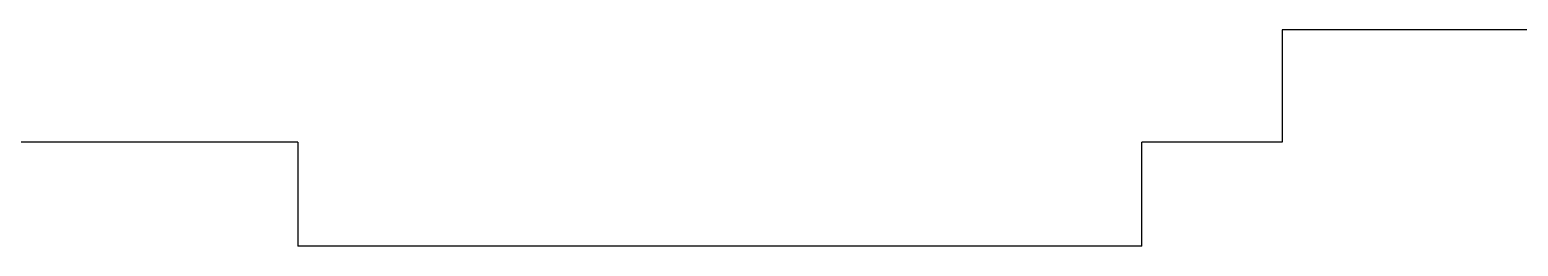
# Model space of a CAD drawing. Header units: metres. Extents: x 1885 to 2636, y 491 to 906.
# Drawn here: x 1999.3 to 2052.2, y 503.6 to 511.3 of the extents above; entities that cross this region are included whole.
import ezdxf

# ---------------------------------------------------------------- set-up
doc = ezdxf.new("R2010")
doc.units = ezdxf.units.M

msp = doc.modelspace()

# ---------------------------------------------------------------- linework, layer by layer
at = {"layer": 'COMPONENT1'}
for p, q in [((2058.837, 511.311), (2043.837, 511.311)), ((2043.837, 511.311), (2043.837, 507.311)), ((2008.837, 507.311), (1989.101, 507.311)), ((2008.837, 507.311), (2008.837, 503.611)), ((2043.837, 507.311), (2038.837, 507.311)), ((2038.837, 503.611), (2038.837, 507.311)), ((2038.837, 503.611), (2008.837, 503.611))]:
    msp.add_line(p, q, dxfattribs=at)

doc.saveas('drawing.dxf')
